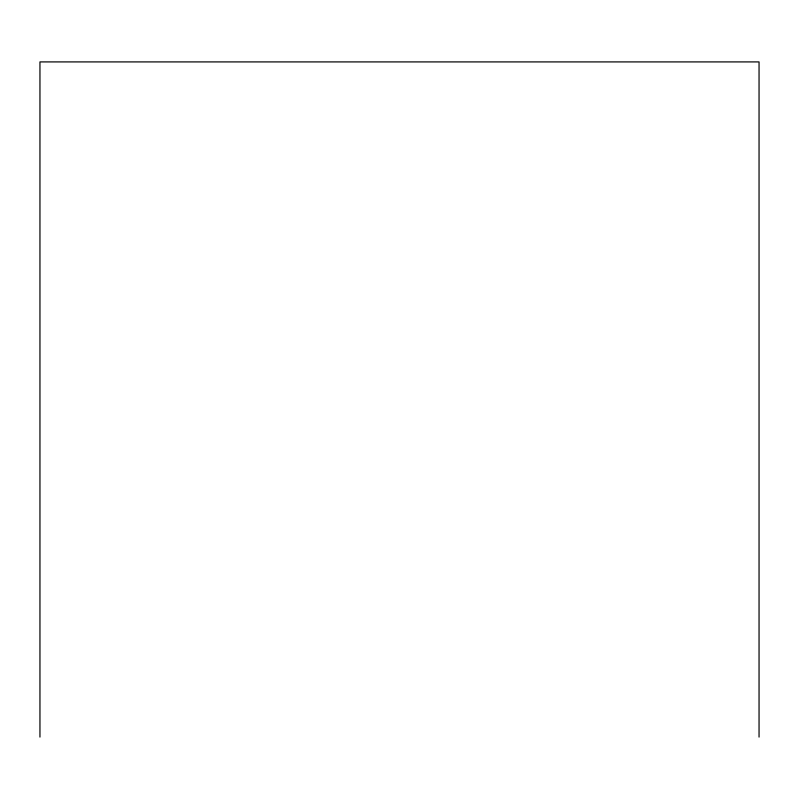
<?xml version="1.0" encoding="UTF-8"?>
<svg xmlns="http://www.w3.org/2000/svg" width="799" height="799" viewBox="0 0 799 799"><rect width="100%" height="100%" fill="white"/><g stroke="black" fill="none" stroke-linecap="round" stroke-linejoin="round"><path stroke-width="1.2" d="M759.05 737.087L759.05 61.913L39.95 61.913L39.95 737.087"/></g></svg>
